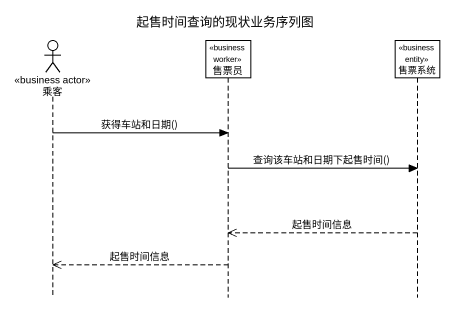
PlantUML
@startuml
title 起售时间查询的现状业务序列图
hide footbox
actor 乘客 <<business actor>>
participant 售票员 <<business worker>>
participant 售票系统 <<business entity>>

乘客 -> 售票员 : 获得车站和日期()
售票员 -> 售票系统 : 查询该车站和日期下起售时间()
售票系统 -->> 售票员 : 起售时间信息
售票员 -->> 乘客 : 起售时间信息
@enduml
